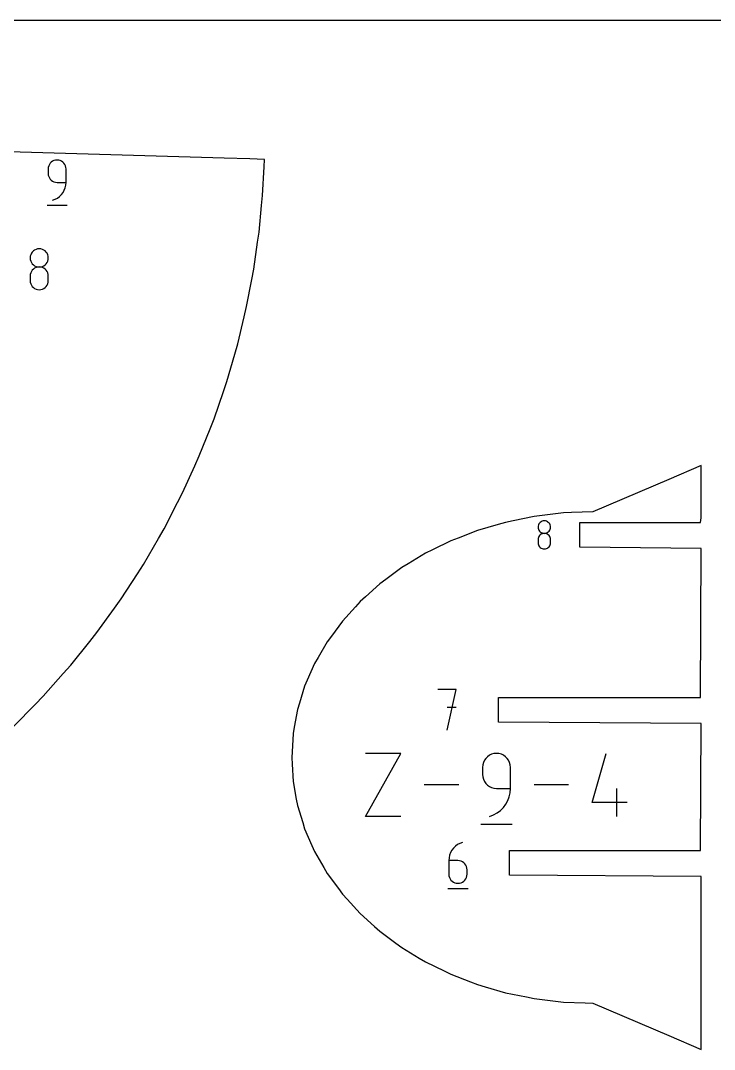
# Model space of a CAD drawing. Extents: x 0 to 900, y 0 to 1000.
# Drawn here: x 142.7 to 224, y 879.4 to 1000 of the extents above; entities that cross this region are included whole.
import ezdxf

# ---------------------------------------------------------------- set-up
doc = ezdxf.new("R2010")
doc.units = 0

msp = doc.modelspace()

# ---------------------------------------------------------------- linework, layer by layer
at = {"layer": 'annotation', "color": 1}
for p, q in [((145.98715, 982.971334), (145.938401, 982.793914)), ((146.06475, 983.134744), (145.98715, 982.971334)), ((146.168216, 983.28117), (146.06475, 983.134744)), ((146.294562, 983.40764), (146.168216, 983.28117)), ((146.440804, 983.511181), (146.294562, 983.40764)), ((146.603955, 983.588819), (146.440804, 983.511181)), ((146.781033, 983.637583), (146.603955, 983.588819)), ((146.969049, 983.654498), (146.781033, 983.637583)), ((147.157456, 983.637583), (146.969049, 983.654498)), ((146.969049, 983.654498), (146.969049, 983.654498)), ((147.33474, 983.588819), (147.157456, 983.637583)), ((147.497953, 983.511181), (147.33474, 983.588819)), ((147.644146, 983.40764), (147.497953, 983.511181)), ((147.77037, 983.28117), (147.644146, 983.40764)), ((147.873678, 983.134744), (147.77037, 983.28117)), ((147.95112, 982.971334), (147.873678, 983.134744)), ((147.999747, 982.793914), (147.95112, 982.971334)), ((145.938401, 982.793914), (145.921488, 982.605457)), ((145.921488, 982.605457), (145.921488, 982.080936)), ((145.921488, 982.080936), (145.921488, 982.080936)), ((145.921488, 982.080936), (145.938401, 981.892489)), ((145.938401, 981.892489), (145.98715, 981.715096)), ((148.016611, 982.605457), (147.999747, 982.793914)), ((148.016611, 981.032191), (148.016611, 982.605457)), ((148.016611, 982.605457), (148.016611, 982.605457)), ((145.98715, 981.715096), (146.06475, 981.551726)), ((146.06475, 981.551726), (146.168216, 981.405346)), ((146.168216, 981.405346), (146.294562, 981.278925)), ((146.294562, 981.278925), (146.440804, 981.175431)), ((146.440804, 981.175431), (146.603955, 981.097832)), ((146.603955, 981.097832), (146.781033, 981.049096)), ((146.781033, 981.049096), (146.969049, 981.032191)), ((146.969049, 981.032191), (148.016611, 981.032191)), ((147.925732, 980.40841), (147.993418, 980.714127)), ((147.993418, 980.714127), (148.016611, 981.032191)), ((147.019366, 979.199597), (147.266892, 979.385908)), ((147.266892, 979.385908), (147.484134, 979.603789)), ((147.484134, 979.603789), (147.668248, 979.849396)), ((147.668248, 979.849396), (147.816395, 980.118885)), ((147.816395, 980.118885), (147.925732, 980.40841)), ((145.790579, 978.347388), (148.149295, 978.347388)), ((146.444825, 978.937067), (146.744397, 979.048702)), ((146.444825, 978.937067), (146.444825, 978.937067)), ((146.744397, 979.048702), (147.019366, 979.199597)), ((143.828979, 972.376737), (143.81178, 972.185877)), ((143.81178, 972.185877), (143.81178, 972.185877)), ((143.81178, 972.185877), (143.828989, 971.994121)), ((143.878557, 972.556564), (143.828979, 972.376737)), ((143.957483, 972.72231), (143.878557, 972.556564)), ((144.062727, 972.870923), (143.957483, 972.72231)), ((144.19126, 972.999355), (144.062727, 972.870923)), ((144.340052, 973.104555), (144.19126, 972.999355)), ((144.506072, 973.183474), (144.340052, 973.104555)), ((144.68629, 973.233062), (144.506072, 973.183474)), ((144.877677, 973.250269), (144.68629, 973.233062)), ((145.069064, 973.233062), (144.877677, 973.250269)), ((144.877677, 973.250269), (144.877677, 973.250269)), ((145.249283, 973.183474), (145.069064, 973.233062)), ((145.415303, 973.104555), (145.249283, 973.183474)), ((145.564094, 972.999355), (145.415303, 973.104555)), ((145.692627, 972.870923), (145.564094, 972.999355)), ((145.797872, 972.72231), (145.692627, 972.870923)), ((145.876798, 972.556564), (145.797872, 972.72231)), ((145.926375, 972.376737), (145.876798, 972.556564)), ((145.926365, 971.994121), (145.943575, 972.185877)), ((145.943575, 972.185877), (145.926375, 972.376737)), ((145.943575, 972.185877), (145.943575, 972.185877)), ((143.828989, 971.994121), (143.878591, 971.813596)), ((143.878591, 971.813596), (143.95755, 971.647326)), ((143.95755, 971.647326), (144.062826, 971.498337)), ((144.062826, 971.498337), (144.191384, 971.369653)), ((144.340052, 970.97266), (144.19126, 970.867322)), ((144.191384, 971.369653), (144.340185, 971.2643)), ((144.506072, 971.05165), (144.340052, 970.97266)), ((144.340185, 971.2643), (144.506193, 971.185302)), ((144.68629, 971.101264), (144.506072, 971.05165)), ((144.506193, 971.185302), (144.686369, 971.135686)), ((144.877677, 971.118474), (144.68629, 971.101264)), ((144.686369, 971.135686), (144.877677, 971.118474)), ((144.877677, 971.118474), (145.068985, 971.135686)), ((145.069064, 971.101274), (144.877677, 971.118474)), ((144.877677, 971.118474), (144.877677, 971.118474)), ((144.877677, 971.118474), (144.877677, 971.118474)), ((145.068985, 971.135686), (145.249161, 971.185302)), ((145.249283, 971.051684), (145.069064, 971.101274)), ((145.249161, 971.185302), (145.415169, 971.2643)), ((145.415303, 970.972727), (145.249283, 971.051684)), ((145.415169, 971.2643), (145.56397, 971.369653)), ((145.564094, 970.867421), (145.415303, 970.972727)), ((145.56397, 971.369653), (145.692528, 971.498337)), ((145.692528, 971.498337), (145.797805, 971.647326)), ((145.797805, 971.647326), (145.876763, 971.813596)), ((145.876763, 971.813596), (145.926365, 971.994121)), ((143.828979, 970.243039), (143.81178, 970.051373)), ((143.81178, 970.051373), (143.81178, 969.520381)), ((143.878557, 970.423495), (143.828979, 970.243039)), ((143.957483, 970.589712), (143.878557, 970.423495)), ((144.062727, 970.738664), (143.957483, 970.589712)), ((144.19126, 970.867322), (144.062727, 970.738664)), ((145.692627, 970.738788), (145.564094, 970.867421)), ((145.797872, 970.589846), (145.692627, 970.738788)), ((145.876798, 970.423616), (145.797872, 970.589846)), ((145.926375, 970.243118), (145.876798, 970.423616)), ((145.943575, 970.051373), (145.926375, 970.243118)), ((145.943575, 969.520381), (145.943575, 970.051373)), ((145.943575, 970.051373), (145.943575, 970.051373)), ((143.81178, 969.520381), (143.81178, 969.520381)), ((143.81178, 969.520381), (143.828989, 969.328728)), ((143.828989, 969.328728), (143.878591, 969.14848)), ((143.878591, 969.14848), (143.95755, 968.98261)), ((143.95755, 968.98261), (144.062826, 968.834096)), ((144.062826, 968.834096), (144.191384, 968.705912)), ((144.191384, 968.705912), (144.340185, 968.601034)), ((144.340185, 968.601034), (144.506193, 968.522437)), ((144.506193, 968.522437), (144.686369, 968.473096)), ((144.686369, 968.473096), (144.877677, 968.455989)), ((144.877677, 968.455989), (145.068985, 968.473096)), ((145.068985, 968.473096), (145.249161, 968.522437)), ((145.249161, 968.522437), (145.415169, 968.601034)), ((145.415169, 968.601034), (145.56397, 968.705912)), ((145.56397, 968.705912), (145.692528, 968.834096)), ((145.692528, 968.834096), (145.797805, 968.98261)), ((145.797805, 968.98261), (145.876763, 969.14848)), ((145.876763, 969.14848), (145.926365, 969.328728)), ((145.926365, 969.328728), (145.943575, 969.520381)), ((144.877677, 968.455989), (144.877677, 968.455989)), ((203.351317, 940.751626), (203.339528, 940.620805)), ((203.385299, 940.874885), (203.351317, 940.751626)), ((203.439397, 940.988492), (203.385299, 940.874885)), ((203.511535, 941.090356), (203.439397, 940.988492)), ((203.599635, 941.178387), (203.511535, 941.090356)), ((203.701621, 941.250494), (203.599635, 941.178387)), ((203.815416, 941.304588), (203.701621, 941.250494)), ((203.938943, 941.338577), (203.815416, 941.304588)), ((204.070126, 941.350371), (203.938943, 941.338577)), ((204.201308, 941.338577), (204.070126, 941.350371)), ((204.070126, 941.350371), (204.070126, 941.350371)), ((204.324835, 941.304588), (204.201308, 941.338577)), ((204.43863, 941.250494), (204.324835, 941.304588)), ((204.540616, 941.178387), (204.43863, 941.250494)), ((204.628717, 941.090356), (204.540616, 941.178387)), ((204.700854, 940.988492), (204.628717, 941.090356)), ((204.754952, 940.874885), (204.700854, 940.988492)), ((204.788934, 940.751626), (204.754952, 940.874885)), ((204.800723, 940.620805), (204.788934, 940.751626)), ((203.339528, 940.620805), (203.339528, 940.620805)), ((203.339528, 940.620805), (203.351324, 940.48937)), ((203.351324, 940.48937), (203.385323, 940.365633)), ((203.439397, 939.526747), (203.385299, 939.412817)), ((203.385323, 940.365633), (203.439443, 940.251666)), ((203.511535, 939.628843), (203.439397, 939.526747)), ((203.439443, 940.251666), (203.511603, 940.149545)), ((203.599635, 939.717029), (203.511535, 939.628843)), ((203.511603, 940.149545), (203.59972, 940.061341)), ((203.701621, 939.789231), (203.599635, 939.717029)), ((203.59972, 940.061341), (203.701713, 939.989129)), ((203.815416, 939.843372), (203.701621, 939.789231)), ((203.701713, 939.989129), (203.8155, 939.934982)), ((203.938943, 939.877379), (203.815416, 939.843372)), ((203.8155, 939.934982), (203.938998, 939.900973)), ((204.070126, 939.889176), (203.938943, 939.877379)), ((203.938998, 939.900973), (204.070126, 939.889176)), ((204.070126, 939.889176), (204.201254, 939.900973)), ((204.201308, 939.877386), (204.070126, 939.889176)), ((204.070126, 939.889176), (204.070126, 939.889176)), ((204.070126, 939.889176), (204.070126, 939.889176)), ((204.201254, 939.900973), (204.324752, 939.934982)), ((204.324835, 939.843396), (204.201308, 939.877386)), ((204.324752, 939.934982), (204.438539, 939.989129)), ((204.43863, 939.789276), (204.324835, 939.843396)), ((204.438539, 939.989129), (204.540531, 940.061341)), ((204.540616, 939.717097), (204.43863, 939.789276)), ((204.540531, 940.061341), (204.628649, 940.149545)), ((204.628717, 939.628928), (204.540616, 939.717097)), ((204.628649, 940.149545), (204.700808, 940.251666)), ((204.700854, 939.526838), (204.628717, 939.628928)), ((204.700808, 940.251666), (204.754929, 940.365633)), ((204.754952, 939.4129), (204.700854, 939.526838)), ((204.754929, 940.365633), (204.788928, 940.48937)), ((204.788928, 940.48937), (204.800723, 940.620805)), ((204.800723, 940.620805), (204.800723, 940.620805)), ((203.351317, 939.289127), (203.339528, 939.157753)), ((203.339528, 939.157753), (203.339528, 938.793796)), ((203.339528, 938.793796), (203.339528, 938.793796)), ((203.339528, 938.793796), (203.351324, 938.662431)), ((203.385299, 939.412817), (203.351317, 939.289127)), ((203.351324, 938.662431), (203.385323, 938.538884)), ((203.385323, 938.538884), (203.439443, 938.425192)), ((203.439443, 938.425192), (203.511603, 938.323396)), ((203.511603, 938.323396), (203.59972, 938.235535)), ((204.540531, 938.235535), (204.628649, 938.323396)), ((204.628649, 938.323396), (204.700808, 938.425192)), ((204.700808, 938.425192), (204.754929, 938.538884)), ((204.754929, 938.538884), (204.788928, 938.662431)), ((204.788934, 939.289181), (204.754952, 939.4129)), ((204.788928, 938.662431), (204.800723, 938.793796)), ((204.800723, 939.157753), (204.788934, 939.289181)), ((204.800723, 938.793796), (204.800723, 939.157753)), ((204.800723, 939.157753), (204.800723, 939.157753)), ((203.59972, 938.235535), (203.701713, 938.163648)), ((203.701713, 938.163648), (203.8155, 938.109775)), ((203.8155, 938.109775), (203.938998, 938.075956)), ((203.938998, 938.075956), (204.070126, 938.06423)), ((204.070126, 938.06423), (204.201254, 938.075956)), ((204.070126, 938.06423), (204.070126, 938.06423)), ((204.201254, 938.075956), (204.324752, 938.109775)), ((204.324752, 938.109775), (204.438539, 938.163648)), ((204.438539, 938.163648), (204.540531, 938.235535)), ((193.73476, 921.601838), (191.600256, 921.601838)), ((192.667659, 916.801838), (193.73476, 921.601838)), ((193.73476, 919.464323), (192.667659, 919.464323)), ((183.132065, 906.70643), (187.236139, 914.097843)), ((187.236139, 914.097843), (183.132065, 914.097843)), ((196.923615, 913.027441), (196.847234, 912.749454)), ((197.045201, 913.283476), (196.923615, 913.027441)), ((197.207314, 913.512902), (197.045201, 913.283476)), ((197.405278, 913.711059), (197.207314, 913.512902)), ((197.634414, 913.87329), (197.405278, 913.711059)), ((197.890045, 913.994936), (197.634414, 913.87329)), ((198.167495, 914.07134), (197.890045, 913.994936)), ((198.462085, 914.097843), (198.167495, 914.07134)), ((198.757286, 914.07134), (198.462085, 914.097843)), ((198.462085, 914.097843), (198.462085, 914.097843)), ((199.03506, 913.994936), (198.757286, 914.07134)), ((199.290787, 913.87329), (199.03506, 913.994936)), ((199.519847, 913.711059), (199.290787, 913.87329)), ((199.717619, 913.512902), (199.519847, 913.711059)), ((199.879484, 913.283476), (199.717619, 913.512902)), ((200.000822, 913.027441), (199.879484, 913.283476)), ((200.077013, 912.749454), (200.000822, 913.027441)), ((209.688958, 908.349636), (211.327993, 914.097843)), ((196.847234, 912.749454), (196.820734, 912.454174)), ((196.820734, 912.454174), (196.820734, 911.632339)), ((200.103437, 912.454174), (200.077013, 912.749454)), ((200.103437, 909.989133), (200.103437, 912.454174)), ((200.103437, 912.454174), (200.103437, 912.454174)), ((196.820734, 911.632339), (196.820734, 911.632339)), ((196.820734, 911.632339), (196.847234, 911.337074)), ((196.847234, 911.337074), (196.923615, 911.05913)), ((196.923615, 911.05913), (197.045201, 910.803157)), ((197.045201, 910.803157), (197.207314, 910.573805)), ((194.050113, 910.402137), (190.008614, 910.402137)), ((197.207314, 910.573805), (197.405278, 910.375724)), ((197.405278, 910.375724), (197.634414, 910.213567)), ((197.634414, 910.213567), (197.890045, 910.091982)), ((197.890045, 910.091982), (198.167495, 910.015621)), ((198.167495, 910.015621), (198.462085, 909.989133)), ((198.462085, 909.989133), (200.103437, 909.989133)), ((199.961044, 909.011774), (200.067097, 909.490781)), ((200.067097, 909.490781), (200.103437, 909.989133)), ((206.917874, 910.402137), (202.876376, 910.402137)), ((212.56283, 906.70643), (212.56283, 909.989133)), ((199.557611, 908.135895), (199.789732, 908.558137)), ((199.789732, 908.558137), (199.961044, 909.011774)), ((213.793033, 908.349636), (209.688958, 908.349636)), ((198.110092, 906.881343), (198.540923, 907.11777)), ((198.540923, 907.11777), (198.928755, 907.409687)), ((198.928755, 907.409687), (199.269135, 907.75107)), ((199.269135, 907.75107), (199.557611, 908.135895)), ((187.236139, 906.70643), (183.132065, 906.70643)), ((196.615623, 905.782503), (200.311329, 905.782503)), ((197.640714, 906.70643), (198.110092, 906.881343)), ((197.640714, 906.70643), (197.640714, 906.70643)), ((193.897988, 903.398499), (193.645814, 903.208333)), ((194.178189, 903.552759), (193.897988, 903.398499)), ((194.483542, 903.667248), (194.178189, 903.552759)), ((194.483542, 903.667248), (194.483542, 903.667248)), ((192.974928, 902.165901), (192.90604, 901.854176)), ((193.086226, 902.461044), (192.974928, 902.165901)), ((193.237057, 902.73574), (193.086226, 902.461044)), ((193.424545, 902.986125), (193.237057, 902.73574)), ((193.645814, 903.208333), (193.424545, 902.986125)), ((192.90604, 901.854176), (192.882438, 901.529734)), ((192.882438, 901.529734), (192.882438, 899.93435)), ((193.948335, 901.529734), (192.882438, 901.529734)), ((194.14004, 901.512626), (193.948335, 901.529734)), ((194.320427, 901.463286), (194.14004, 901.512626)), ((194.486496, 901.384689), (194.320427, 901.463286)), ((194.635248, 901.279811), (194.486496, 901.384689)), ((194.763682, 901.151627), (194.635248, 901.279811)), ((194.868797, 901.003112), (194.763682, 901.151627)), ((194.947595, 900.837243), (194.868797, 901.003112)), ((192.882438, 899.93435), (192.882438, 899.93435)), ((192.882438, 899.93435), (192.899647, 899.742604)), ((192.899647, 899.742604), (192.949249, 899.562106)), ((194.997073, 900.656994), (194.947595, 900.837243)), ((194.947595, 899.562106), (194.997073, 899.742604)), ((195.014233, 900.465342), (194.997073, 900.656994)), ((194.997073, 899.742604), (195.014233, 899.93435)), ((195.014233, 899.93435), (195.014233, 900.465342)), ((195.014233, 900.465342), (195.014233, 900.465342)), ((192.949249, 899.562106), (193.028208, 899.395877)), ((193.028208, 899.395877), (193.133484, 899.246935)), ((193.133484, 899.246935), (193.262042, 899.118301)), ((193.262042, 899.118301), (193.410844, 899.012996)), ((193.410844, 899.012996), (193.576851, 898.934038)), ((193.576851, 898.934038), (193.757028, 898.884449)), ((193.757028, 898.884449), (193.948335, 898.867248)), ((193.948335, 898.867248), (194.14004, 898.884449)), ((193.948335, 898.867248), (193.948335, 898.867248)), ((194.14004, 898.884449), (194.320427, 898.934038)), ((194.320427, 898.934038), (194.486496, 899.012996)), ((194.486496, 899.012996), (194.635248, 899.118301)), ((194.635248, 899.118301), (194.763682, 899.246935)), ((194.763682, 899.246935), (194.868797, 899.395877)), ((194.868797, 899.395877), (194.947595, 899.562106)), ((192.748937, 898.267248), (195.148937, 898.267248))]:
    msp.add_line(p, q, dxfattribs=at)
at = {"layer": 'boundary', "color": 5}
for p, q in [((166.566044, 983.867963), (113.357856, 985.422188)), ((169.548413, 983.780848), (166.566044, 983.867963)), ((171.288923, 983.730007), (169.548413, 983.780848)), ((171.245668, 982.872807), (171.288923, 983.730007)), ((171.060268, 979.492154), (171.245668, 982.872807)), ((170.945752, 978.320418), (171.060268, 979.492154)), ((170.640425, 975.196598), (170.945752, 978.320418)), ((170.470588, 974.012434), (170.640425, 975.196598)), ((170.017765, 970.855485), (170.470588, 974.012434)), ((169.790565, 969.662481), (170.017765, 970.855485)), ((169.184823, 966.481968), (169.790565, 969.662481)), ((168.898513, 965.283997), (169.184823, 966.481968)), ((168.135175, 962.090242), (168.898513, 965.283997)), ((167.788325, 960.891442), (168.135175, 962.090242)), ((166.863597, 957.695476), (167.788325, 960.891442)), ((166.455148, 956.500208), (166.863597, 957.695476)), ((165.366192, 953.313662), (166.455148, 956.500208)), ((164.895489, 952.126479), (165.366192, 953.313662)), ((163.640575, 948.961489), (164.895489, 952.126479)), ((163.1074, 947.787088), (163.640575, 948.961489)), ((161.685935, 944.656176), (163.1074, 947.787088)), ((222.463028, 947.826298), (218.66486, 946.208412)), ((222.463028, 945.33468), (222.463028, 947.826298)), ((218.66486, 946.208412), (209.768817, 942.419009)), ((161.090534, 943.499345), (161.685935, 944.656176)), ((222.463028, 941.710509), (222.463028, 945.33468)), ((159.503172, 940.415278), (161.090534, 943.499345)), ((203.801531, 941.976864), (202.881171, 941.865461)), ((206.308341, 942.28029), (203.801531, 941.976864)), ((207.237648, 942.317543), (206.308341, 942.28029)), ((209.768817, 942.419009), (207.237648, 942.317543)), ((198.644312, 940.922739), (196.258224, 940.226067)), ((199.520354, 941.178517), (198.644312, 940.922739)), ((200.4229, 941.362995), (199.520354, 941.178517)), ((202.881171, 941.865461), (200.4229, 941.362995)), ((208.233115, 938.259364), (208.233115, 941.159364)), ((208.233115, 941.159364), (222.368028, 941.159364)), ((222.368028, 941.159364), (222.463028, 941.710509)), ((158.846266, 939.280844), (159.503172, 940.415278)), ((196.258224, 940.226067), (193.967299, 939.341915)), ((157.09494, 936.256487), (158.846266, 939.280844)), ((193.1262, 939.017303), (190.952531, 937.954175)), ((193.967299, 939.341915), (193.1262, 939.017303)), ((190.154475, 937.563853), (188.118955, 936.33199)), ((190.952531, 937.954175), (190.154475, 937.563853)), ((222.463028, 938.109364), (208.233115, 938.259364)), ((222.368028, 920.651838), (222.463028, 938.109364)), ((156.377749, 935.14925), (157.09494, 936.256487)), ((188.118955, 936.33199), (187.371626, 935.879717)), ((154.465704, 932.197403), (156.377749, 935.14925)), ((187.371626, 935.879717), (185.493893, 934.49098)), ((184.804491, 933.98111), (183.102604, 932.448873)), ((185.493893, 934.49098), (184.804491, 933.98111)), ((183.102604, 932.448873), (182.477762, 931.886322)), ((151.621725, 928.255316), (153.689937, 931.12208)), ((153.689937, 931.12208), (154.465704, 932.197403)), ((181.923507, 931.276502), (180.413868, 929.615523)), ((182.477762, 931.886322), (181.923507, 931.276502)), ((180.413868, 929.615523), (179.111021, 927.841802)), ((150.789578, 927.216473), (151.621725, 928.255316)), ((179.111021, 927.841802), (178.632683, 927.190587)), ((148.571059, 924.446967), (150.789578, 927.216473)), ((178.632683, 927.190587), (177.549163, 925.321198)), ((177.549163, 925.321198), (177.151353, 924.634861)), ((147.685195, 923.448962), (148.571059, 924.446967)), ((177.151353, 924.634861), (176.297596, 922.687819)), ((145.323469, 920.788327), (147.685195, 923.448962)), ((176.297596, 922.687819), (175.984148, 921.972968)), ((175.984148, 921.972968), (175.368385, 919.967011)), ((144.386994, 919.835245), (145.323469, 920.788327)), ((198.718261, 917.751838), (198.718261, 920.651838)), ((198.718261, 920.651838), (222.368028, 920.651838)), ((141.890356, 917.294377), (144.386994, 919.835245)), ((175.142308, 919.230534), (174.770444, 917.184983)), ((175.368385, 919.967011), (175.142308, 919.230534)), ((174.770444, 917.184983), (174.633921, 916.43397)), ((222.463028, 917.601838), (198.718261, 917.751838)), ((222.368028, 902.717248), (222.463028, 917.601838)), ((174.588267, 915.675653), (174.463924, 913.610214)), ((174.633921, 916.43397), (174.588267, 915.675653)), ((174.463924, 913.610214), (174.509578, 912.851897)), ((174.509578, 912.851897), (174.633922, 910.786459)), ((174.633922, 910.786459), (175.005785, 908.740911)), ((175.005785, 908.740911), (175.142308, 907.989898)), ((175.142308, 907.989898), (175.758071, 905.98394)), ((175.758071, 905.98394), (175.984148, 905.247464)), ((175.984148, 905.247464), (176.837905, 903.300417)), ((176.837905, 903.300417), (177.151353, 902.585568)), ((177.151353, 902.585568), (178.234874, 900.716178)), ((199.998937, 899.817248), (199.998937, 902.717248)), ((199.998937, 902.717248), (222.368028, 902.717248)), ((178.234874, 900.716178), (178.632683, 900.029841)), ((178.632683, 900.029841), (179.935529, 898.25612)), ((222.463028, 899.667248), (199.998937, 899.817248)), ((222.463028, 881.88575), (222.463028, 899.667248)), ((179.935529, 898.25612), (180.413868, 897.604906)), ((180.413868, 897.604906), (180.968123, 896.995087)), ((180.968123, 896.995087), (182.477762, 895.334107)), ((182.477762, 895.334107), (184.179649, 893.801873)), ((184.179649, 893.801873), (184.804491, 893.23932)), ((184.804491, 893.23932), (186.682225, 891.850583)), ((186.682225, 891.850583), (187.371626, 891.340714)), ((187.371626, 891.340714), (189.407146, 890.10885)), ((189.407146, 890.10885), (190.154475, 889.656576)), ((190.154475, 889.656576), (192.328145, 888.593447)), ((192.328145, 888.593447), (193.1262, 888.203125)), ((193.1262, 888.203125), (195.417126, 887.31897)), ((195.417126, 887.31897), (196.258224, 886.994357)), ((196.258224, 886.994357), (197.134266, 886.73858)), ((197.134266, 886.73858), (199.520354, 886.041915)), ((199.520354, 886.041915), (201.978625, 885.539448)), ((201.978625, 885.539448), (202.881171, 885.35497)), ((202.881171, 885.35497), (205.387981, 885.051543)), ((205.387981, 885.051543), (206.308341, 884.940141)), ((206.308341, 884.940141), (208.83951, 884.838671)), ((208.83951, 884.838671), (209.768817, 884.801417)), ((209.768817, 884.801417), (218.66486, 881.012017)), ((222.463028, 879.394132), (222.463028, 881.88575)), ((218.66486, 881.012017), (222.463028, 879.394132))]:
    msp.add_line(p, q, dxfattribs=at)
at = {"layer": 'frame', "color": 5}
msp.add_line((900, 1000), (0, 1000), dxfattribs=at)

doc.saveas('drawing.dxf')
